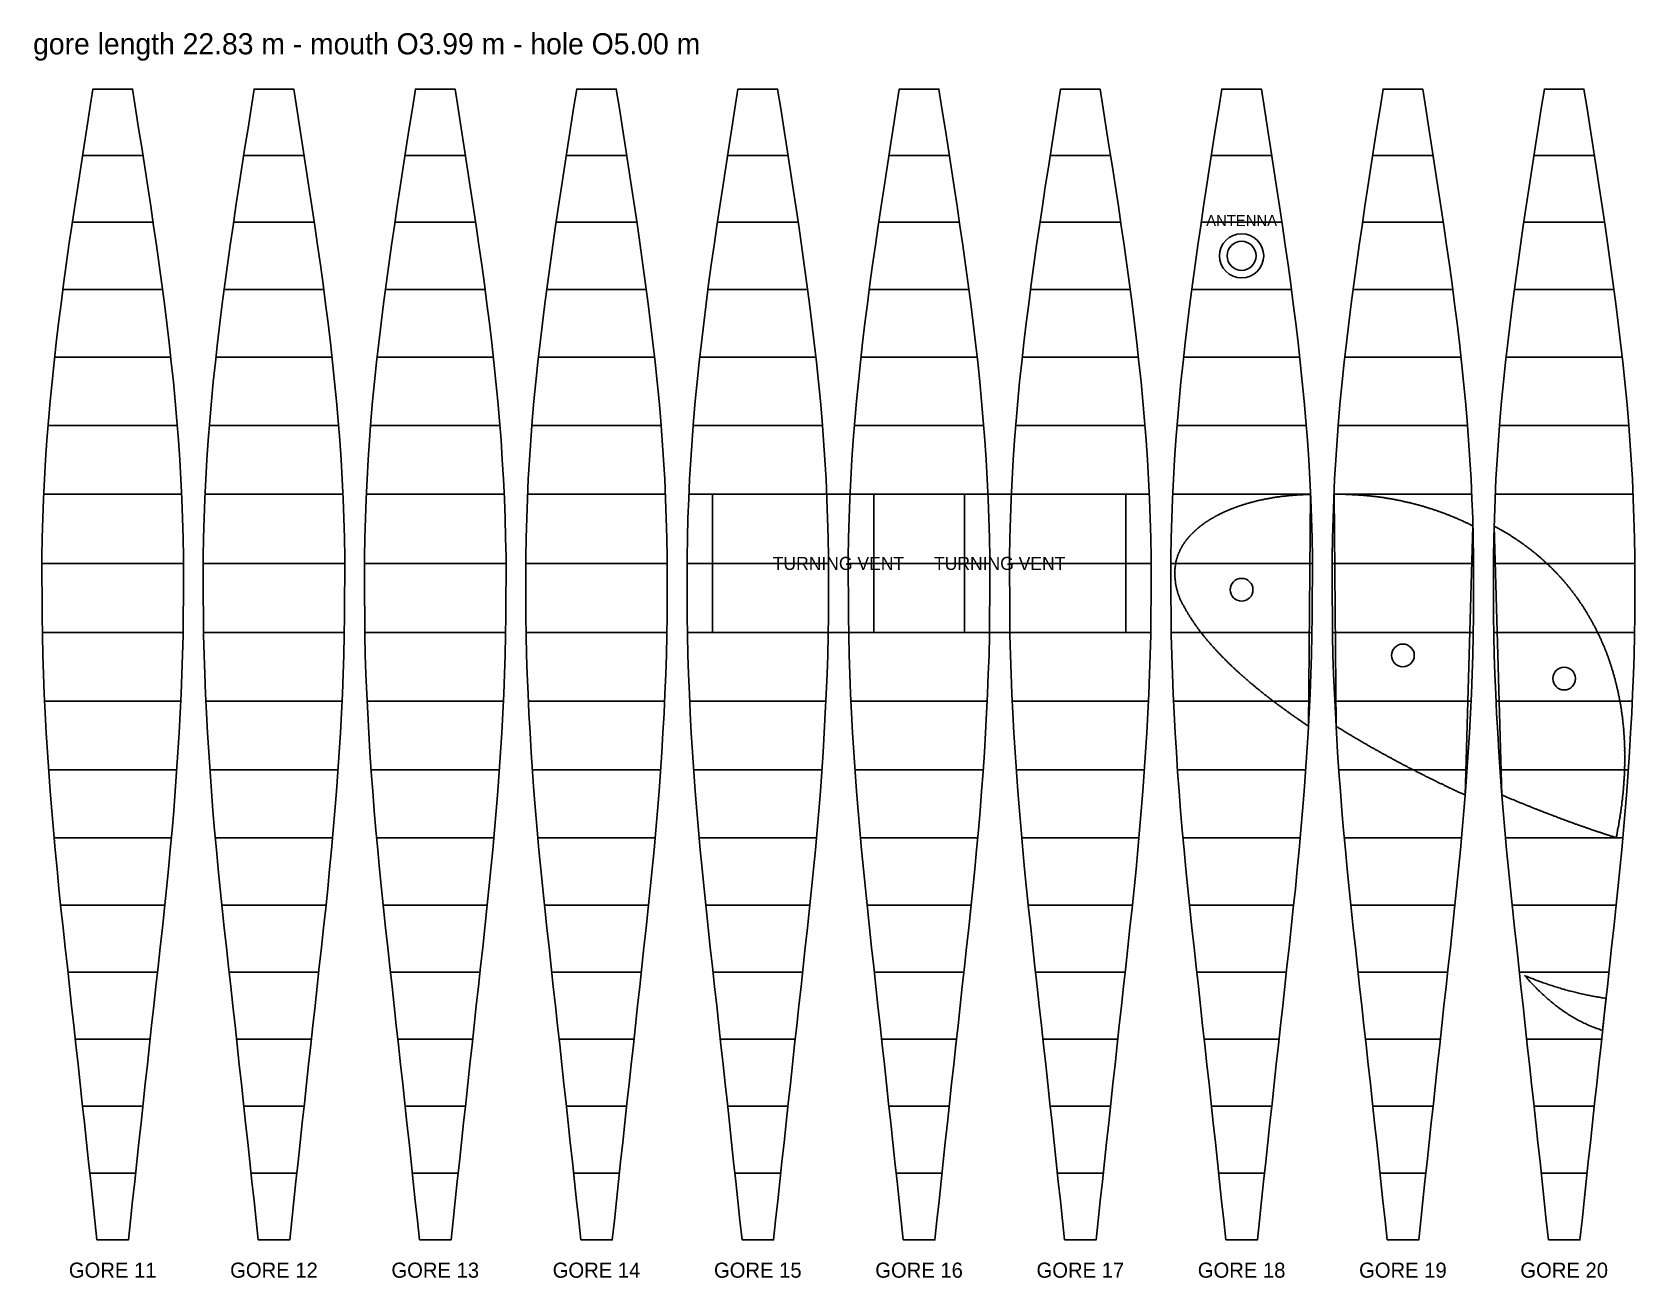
# Model space of a CAD drawing. Header units: millimetres. Extents: x -3115 to 62204, y -754 to 23965.
# Drawn here: x 30400 to 62204, y -754 to 23965 of the extents above; entities that cross this region are included whole.
import ezdxf
from ezdxf.enums import TextEntityAlignment as Align

# ---------------------------------------------------------------- set-up
doc = ezdxf.new("R2010")
doc.units = ezdxf.units.MM
for name, color, linetype in [('ANTENNA', 3, 'Continuous'), ('EYE_LEFT', 1, 'Continuous'), ('GORE', 7, 'Continuous'), ('MOUTH', 1, 'Continuous'), ('ROWS', 8, 'Continuous'), ('TEXT', 7, 'Continuous'), ('VENTS', 2, 'Continuous')]:
    doc.layers.add(name, color=color, linetype=linetype)

msp = doc.modelspace()

# ---------------------------------------------------------------- linework, layer by layer
at = {"layer": 'ANTENNA'}
for radius in [438, 288]:
    msp.add_circle((54400, 19525), radius, dxfattribs=at)
at = {"layer": 'EYE_LEFT'}
for points in [[(55756, 14793), (55745, 14791), (55734, 14791), (55723, 14791), (55713, 14791), (55696, 14791), (55685, 14791), (55674, 14791), (55663, 14789), (55652, 14789), (55641, 14789), (55625, 14789), (55614, 14786), (55603, 14786), (55592, 14786), (55581, 14786), (55571, 14784), (55554, 14784), (55543, 14784), (55532, 14784), (55521, 14782), (55510, 14782), (55499, 14782), (55489, 14779), (55472, 14779), (55461, 14777), (55450, 14777), (55439, 14777), (55429, 14775), (55418, 14775), (55407, 14773), (55396, 14773), (55385, 14773), (55368, 14770), (55357, 14770), (55347, 14768), (55336, 14768), (55325, 14766), (55314, 14766), (55303, 14763), (55292, 14763), (55281, 14761), (55270, 14759), (55259, 14759), (55243, 14757), (55232, 14757), (55221, 14754), (55210, 14754), (55199, 14752), (55188, 14750), (55177, 14750), (55166, 14747), (55155, 14745), (55145, 14745), (55134, 14743), (55123, 14741), (55112, 14741), (55101, 14738), (55090, 14736), (55079, 14734), (55068, 14734), (55057, 14731), (55046, 14729), (55035, 14727), (55024, 14727), (55013, 14725), (55002, 14722), (54992, 14720), (54981, 14718), (54970, 14718), (54959, 14715), (54948, 14713), (54937, 14711), (54926, 14709), (54915, 14706), (54904, 14704), (54893, 14704), (54882, 14702), (54871, 14699), (54860, 14697), (54849, 14695), (54838, 14693), (54827, 14690), (54822, 14688), (54811, 14686), (54800, 14684), (54789, 14681), (54778, 14679), (54767, 14677), (54756, 14674), (54745, 14672), (54734, 14670), (54723, 14668), (54718, 14665), (54707, 14663), (54696, 14661), (54685, 14658), (54674, 14654), (54663, 14652), (54652, 14649), (54641, 14647), (54636, 14645), (54625, 14642), (54614, 14640), (54603, 14636), (54592, 14633), (54581, 14631), (54575, 14629), (54564, 14626), (54553, 14622), (54542, 14620), (54532, 14617), (54526, 14615), (54515, 14610), (54504, 14608), (54493, 14606), (54488, 14604), (54477, 14599), (54466, 14597), (54455, 14594), (54444, 14590), (54438, 14588), (54427, 14585), (54416, 14581), (54405, 14578), (54400, 14576), (54389, 14572), (54378, 14569), (54372, 14567), (54361, 14563), (54350, 14560), (54339, 14556), (54334, 14553), (54322, 14551), (54311, 14547), (54306, 14544), (54295, 14540), (54284, 14537), (54278, 14533), (54267, 14531), (54256, 14526), (54251, 14524), (54240, 14519), (54229, 14517), (54223, 14512), (54212, 14510), (54207, 14505), (54196, 14503), (54185, 14499), (54179, 14496), (54168, 14492), (54162, 14487), (54151, 14485), (54140, 14480), (54135, 14478), (54124, 14473), (54118, 14469), (54107, 14467), (54101, 14462), (54090, 14457), (54079, 14455), (54074, 14451), (54063, 14446), (54057, 14444), (54046, 14439), (54040, 14435), (54029, 14432), (54024, 14428), (54013, 14423), (54007, 14419), (53996, 14416), (53991, 14412), (53979, 14407), (53974, 14403), (53963, 14400), (53957, 14396), (53952, 14391), (53940, 14387), (53935, 14382), (53924, 14380), (53918, 14375), (53907, 14371), (53901, 14366), (53896, 14362), (53885, 14357), (53879, 14355), (53868, 14350), (53862, 14346), (53857, 14341), (53846, 14336), (53840, 14332), (53834, 14327), (53823, 14323), (53818, 14318), (53807, 14314), (53801, 14311), (53795, 14307), (53784, 14302), (53779, 14298), (53773, 14293), (53767, 14289), (53756, 14284), (53751, 14279), (53745, 14275), (53734, 14270), (53728, 14266), (53723, 14261), (53717, 14257), (53706, 14252), (53700, 14247), (53694, 14243), (53689, 14238), (53678, 14231), (53672, 14227), (53666, 14222), (53661, 14218), (53655, 14213), (53644, 14209), (53638, 14204), (53633, 14199), (53627, 14195), (53621, 14190), (53610, 14184), (53604, 14179), (53599, 14174), (53593, 14170), (53587, 14165), (53582, 14161), (53576, 14154), (53570, 14149), (53559, 14145), (53554, 14140), (53548, 14136), (53542, 14129), (53537, 14124), (53531, 14120), (53525, 14115), (53520, 14108), (53514, 14104), (53508, 14099), (53503, 14094), (53497, 14088), (53491, 14083), (53486, 14078), (53480, 14074), (53474, 14067), (53469, 14062), (53463, 14058), (53457, 14051), (53451, 14047), (53446, 14042), (53440, 14035), (53434, 14031), (53429, 14026), (53423, 14019), (53417, 14015), (53412, 14010), (53406, 14003), (53400, 13999), (53395, 13992), (53389, 13987), (53383, 13983), (53378, 13976), (53377, 13971), (53372, 13964), (53366, 13960), (53360, 13955), (53355, 13948), (53349, 13944), (53343, 13937), (53343, 13932), (53337, 13926), (53332, 13921), (53326, 13914), (53320, 13910), (53320, 13903), (53315, 13898), (53309, 13891), (53303, 13887), (53297, 13880), (53297, 13875), (53292, 13868), (53286, 13864), (53280, 13857), (53280, 13852), (53274, 13846), (53269, 13841), (53269, 13834), (53263, 13827), (53257, 13823), (53252, 13816), (53251, 13811), (53246, 13805), (53240, 13798), (53240, 13793), (53234, 13786), (53229, 13782), (53228, 13775), (53223, 13768), (53223, 13763), (53217, 13757), (53211, 13750), (53211, 13745), (53205, 13738), (53205, 13731), (53200, 13727), (53194, 13720), (53194, 13713), (53188, 13709), (53188, 13702), (53182, 13695), (53182, 13690), (53177, 13683), (53177, 13677), (53171, 13670), (53171, 13665), (53165, 13658), (53165, 13652), (53159, 13645), (53159, 13640), (53154, 13633), (53154, 13626), (53148, 13620), (53148, 13615), (53142, 13608), (53142, 13601), (53136, 13594), (53136, 13588), (53136, 13583), (53131, 13576), (53131, 13569), (53125, 13562), (53125, 13556), (53125, 13551), (53119, 13544), (53119, 13537), (53119, 13531), (53113, 13524), (53113, 13517), (53113, 13510), (53108, 13505), (53108, 13499), (53108, 13492), (53102, 13485), (53102, 13478), (53102, 13471), (53102, 13464), (53096, 13457), (53096, 13451), (53096, 13446), (53096, 13439), (53091, 13432), (53091, 13425), (53091, 13419), (53091, 13412), (53085, 13405), (53085, 13398), (53085, 13391), (53085, 13384), (53085, 13378), (53085, 13371), (53079, 13364), (53079, 13357), (53079, 13350), (53079, 13343), (53079, 13336), (53079, 13330), (53079, 13323), (53079, 13316), (53074, 13309), (53074, 13302), (53074, 13295), (53074, 13289), (53074, 13282), (53074, 13275), (53074, 13268), (53074, 13261), (53074, 13254), (53074, 13247), (53074, 13241), (53074, 13234), (53074, 13225), (53074, 13218), (53074, 13211), (53074, 13204), (53074, 13197), (53074, 13190), (53074, 13183), (53074, 13177), (53074, 13170), (53074, 13163), (53074, 13154), (53074, 13147), (53074, 13140), (53080, 13133), (53080, 13126), (53080, 13120), (53080, 13113), (53080, 13104), (53080, 13097), (53080, 13090), (53080, 13083), (53086, 13076), (53086, 13069), (53086, 13060), (53086, 13053), (53086, 13046), (53091, 13040), (53091, 13033), (53091, 13024), (53091, 13017), (53091, 13010), (53097, 13003), (53097, 12994), (53097, 12987), (53097, 12980), (53103, 12973), (53103, 12964), (53103, 12957), (53103, 12951), (53108, 12944), (53108, 12935), (53108, 12928), (53114, 12921), (53114, 12914), (53114, 12905), (53120, 12898), (53120, 12891), (53120, 12882), (53126, 12875), (53126, 12868), (53131, 12859), (53131, 12852), (53131, 12846), (53137, 12836), (53137, 12830), (53143, 12823), (53143, 12814), (53143, 12807), (53148, 12800), (53148, 12791), (53154, 12784), (53154, 12777), (53160, 12768), (53160, 12761), (53165, 12754), (53165, 12745), (53171, 12738), (53171, 12729), (53177, 12718), (53182, 12706), (53188, 12695), (53194, 12683), (53199, 12674), (53205, 12663), (53211, 12652), (53216, 12640), (53222, 12629), (53228, 12617), (53233, 12606), (53245, 12594), (53250, 12583), (53256, 12572), (53262, 12560), (53267, 12549), (53273, 12540), (53279, 12528), (53284, 12517), (53290, 12505), (53296, 12494), (53301, 12483), (53313, 12471), (53318, 12462), (53324, 12451), (53330, 12439), (53335, 12428), (53341, 12416), (53352, 12405), (53358, 12396), (53364, 12384), (53369, 12373), (53375, 12362), (53386, 12350), (53392, 12341), (53398, 12330), (53403, 12318), (53414, 12307), (53420, 12295), (53426, 12286), (53437, 12275), (53443, 12263), (53448, 12252), (53454, 12243), (53465, 12231), (53471, 12220), (53477, 12209), (53488, 12199), (53493, 12188), (53499, 12177), (53510, 12167), (53516, 12156), (53527, 12145), (53533, 12133), (53539, 12124), (53550, 12113), (53555, 12101), (53567, 12092), (53572, 12081), (53578, 12069), (53589, 12060), (53595, 12049), (53606, 12037), (53612, 12028), (53623, 12017), (53629, 12008), (53640, 11996), (53646, 11985), (53657, 11976), (53662, 11964), (53674, 11953), (53679, 11944), (53691, 11932), (53696, 11923), (53708, 11912), (53713, 11900), (53724, 11891), (53736, 11880), (53741, 11871), (53753, 11859), (53758, 11850), (53770, 11839), (53775, 11830), (53786, 11818), (53798, 11807), (53803, 11798), (53815, 11786), (53826, 11777), (53832, 11766), (53843, 11757), (53854, 11745), (53860, 11736), (53871, 11725), (53882, 11715), (53888, 11704), (53899, 11695), (53910, 11683), (53916, 11674), (53927, 11663), (53938, 11654), (53944, 11642), (53955, 11633), (53966, 11624), (53978, 11613), (53983, 11604), (53994, 11592), (54006, 11583), (54017, 11572), (54022, 11562), (54034, 11553), (54045, 11542), (54056, 11533), (54067, 11521), (54073, 11512), (54084, 11503), (54095, 11492), (54106, 11483), (54117, 11471), (54123, 11462), (54134, 11453), (54145, 11441), (54156, 11432), (54167, 11423), (54179, 11412), (54190, 11403), (54195, 11393), (54206, 11382), (54217, 11373), (54228, 11364), (54240, 11352), (54251, 11343), (54262, 11334), (54273, 11323), (54284, 11314), (54289, 11304), (54300, 11293), (54311, 11284), (54323, 11275), (54334, 11266), (54345, 11254), (54356, 11245), (54367, 11236), (54378, 11227), (54389, 11215), (54400, 11206), (54411, 11197), (54422, 11188), (54433, 11177), (54443, 11167), (54454, 11158), (54465, 11149), (54476, 11138), (54487, 11129), (54498, 11120), (54509, 11110), (54520, 11101), (54531, 11090), (54542, 11081), (54553, 11072), (54564, 11062), (54575, 11053), (54585, 11044), (54596, 11033), (54613, 11024), (54624, 11014), (54634, 11005), (54645, 10996), (54656, 10987), (54667, 10978), (54678, 10967), (54689, 10957), (54699, 10948), (54710, 10939), (54726, 10930), (54737, 10921), (54748, 10912), (54759, 10903), (54770, 10893), (54780, 10882), (54791, 10873), (54807, 10864), (54818, 10855), (54829, 10846), (54840, 10836), (54850, 10827), (54861, 10818), (54877, 10809), (54888, 10800), (54899, 10791), (54909, 10782), (54920, 10772), (54936, 10763), (54947, 10754), (54957, 10745), (54968, 10736), (54979, 10727), (54995, 10718), (55006, 10709), (55016, 10699), (55027, 10690), (55043, 10681), (55053, 10672), (55064, 10663), (55075, 10654), (55091, 10645), (55101, 10635), (55112, 10626), (55128, 10617), (55138, 10608), (55149, 10599), (55159, 10590), (55175, 10581), (55186, 10572), (55196, 10562), (55212, 10556), (55223, 10546), (55233, 10537), (55249, 10528), (55260, 10519), (55270, 10510), (55286, 10501), (55297, 10492), (55307, 10483), (55323, 10476), (55333, 10467), (55344, 10457), (55359, 10448), (55370, 10439), (55380, 10430), (55396, 10421), (55406, 10414), (55417, 10405), (55432, 10396), (55443, 10387), (55458, 10378), (55469, 10368), (55479, 10362), (55495, 10352), (55505, 10343), (55521, 10334), (55531, 10325), (55541, 10318), (55557, 10309), (55567, 10300), (55583, 10291), (55593, 10284), (55603, 10275), (55619, 10266), (55629, 10256), (55645, 10250), (55655, 10241), (55670, 10231), (55680, 10222), (55696, 10215), (55706, 10206), (55722, 10197), (55727, 10192), (55767, 14793), (55756, 14793)], [(56279, 10188), (56290, 10181), (56306, 10172), (56317, 10163), (56333, 10156), (56344, 10147), (56361, 10138), (56372, 10131), (56388, 10122), (56399, 10113), (56415, 10106), (56427, 10097), (56443, 10088), (56454, 10081), (56470, 10072), (56481, 10062), (56497, 10056), (56508, 10046), (56525, 10037), (56541, 10030), (56552, 10021), (56568, 10014), (56579, 10005), (56595, 9996), (56606, 9989), (56622, 9980), (56633, 9973), (56649, 9964), (56660, 9955), (56676, 9948), (56692, 9939), (56703, 9932), (56719, 9923), (56730, 9916), (56746, 9907), (56757, 9900), (56773, 9891), (56789, 9884), (56799, 9875), (56815, 9866), (56826, 9859), (56842, 9850), (56858, 9843), (56869, 9834), (56885, 9827), (56896, 9818), (56911, 9811), (56927, 9802), (56938, 9795), (56954, 9786), (56965, 9779), (56980, 9772), (56996, 9763), (57007, 9756), (57023, 9747), (57039, 9741), (57049, 9731), (57065, 9725), (57081, 9715), (57091, 9709), (57107, 9702), (57123, 9693), (57133, 9686), (57149, 9677), (57165, 9670), (57175, 9663), (57191, 9654), (57207, 9647), (57217, 9638), (57233, 9631), (57249, 9624), (57259, 9615), (57275, 9608), (57290, 9601), (57301, 9592), (57316, 9585), (57332, 9578), (57342, 9569), (57358, 9562), (57373, 9556), (57389, 9546), (57399, 9540), (57415, 9533), (57430, 9524), (57441, 9517), (57456, 9510), (57472, 9501), (57487, 9494), (57497, 9487), (57513, 9480), (57528, 9471), (57538, 9464), (57554, 9457), (57569, 9451), (57585, 9441), (57595, 9435), (57610, 9428), (57626, 9421), (57641, 9412), (57651, 9405), (57666, 9398), (57682, 9391), (57697, 9382), (57707, 9375), (57722, 9368), (57738, 9362), (57753, 9355), (57768, 9348), (57778, 9339), (57793, 9332), (57809, 9325), (57824, 9318), (57834, 9311), (57849, 9304), (57864, 9295), (57879, 9288), (57894, 9282), (57904, 9275), (57920, 9268), (57935, 9261), (57950, 9254), (57965, 9245), (57975, 9238), (57990, 9231), (58005, 9225), (58020, 9218), (58035, 9211), (58045, 9204), (58060, 9197), (58075, 9190), (58090, 9183), (58105, 9177), (58120, 9170), (58130, 9163), (58144, 9156), (58159, 9147), (58174, 9140), (58189, 9133), (58204, 9126), (58214, 9119), (58229, 9113), (58243, 9106), (58258, 9099), (58273, 9092), (58288, 9085), (58298, 9078), (58312, 9072), (58327, 9065), (58342, 9058), (58357, 9051), (58371, 9046), (58386, 9040), (58396, 9033), (58411, 9026), (58425, 9019), (58440, 9012), (58455, 9005), (58469, 8998), (58484, 8992), (58498, 8985), (58508, 8978), (58523, 8971), (58537, 8964), (58552, 8960), (58566, 8953), (58581, 8946), (58595, 8939), (58610, 8932), (58619, 8925), (58634, 8919), (58648, 8912), (58663, 8907), (58677, 8900), (58692, 8893), (58706, 8887), (58721, 8880), (58735, 8873), (58750, 8868), (58759, 8861), (58773, 8855), (58788, 8848), (58802, 8841), (58817, 8836), (58831, 8830), (58835, 8827), (58990, 14164), (58985, 14168), (58968, 14174), (58957, 14181), (58945, 14186), (58934, 14193), (58917, 14199), (58906, 14204), (58895, 14211), (58883, 14218), (58866, 14225), (58855, 14229), (58844, 14236), (58833, 14243), (58816, 14247), (58804, 14254), (58793, 14259), (58782, 14266), (58765, 14273), (58754, 14277), (58743, 14284), (58726, 14289), (58714, 14295), (58703, 14300), (58686, 14307), (58675, 14311), (58664, 14318), (58647, 14323), (58636, 14330), (58625, 14334), (58608, 14341), (58597, 14346), (58580, 14350), (58569, 14357), (58558, 14362), (58541, 14368), (58530, 14373), (58518, 14378), (58502, 14384), (58491, 14389), (58474, 14394), (58463, 14398), (58446, 14405), (58435, 14410), (58424, 14414), (58407, 14421), (58396, 14426), (58379, 14430), (58368, 14435), (58351, 14439), (58340, 14446), (58323, 14451), (58312, 14455), (58296, 14460), (58284, 14464), (58268, 14469), (58257, 14473), (58240, 14478), (58229, 14483), (58212, 14487), (58201, 14492), (58185, 14499), (58173, 14503), (58157, 14508), (58146, 14510), (58129, 14515), (58113, 14519), (58102, 14524), (58090, 14528), (58074, 14533), (58063, 14535), (58052, 14540), (58041, 14544), (58024, 14547), (58013, 14551), (58002, 14556), (57991, 14558), (57974, 14563), (57963, 14565), (57952, 14569), (57936, 14572), (57925, 14576), (57914, 14578), (57903, 14583), (57886, 14585), (57875, 14590), (57864, 14592), (57853, 14597), (57836, 14599), (57825, 14604), (57814, 14606), (57798, 14608), (57787, 14613), (57776, 14615), (57765, 14620), (57748, 14622), (57737, 14624), (57726, 14629), (57710, 14631), (57699, 14633), (57688, 14636), (57677, 14640), (57660, 14642), (57649, 14645), (57638, 14647), (57622, 14652), (57611, 14654), (57600, 14656), (57589, 14658), (57573, 14663), (57562, 14665), (57551, 14668), (57534, 14670), (57523, 14672), (57512, 14674), (57501, 14677), (57485, 14679), (57474, 14681), (57463, 14686), (57446, 14688), (57435, 14690), (57424, 14693), (57414, 14695), (57397, 14697), (57386, 14699), (57375, 14702), (57359, 14704), (57348, 14706), (57337, 14709), (57320, 14711), (57309, 14711), (57298, 14713), (57288, 14715), (57271, 14718), (57260, 14720), (57249, 14722), (57233, 14725), (57222, 14727), (57211, 14727), (57200, 14729), (57184, 14731), (57173, 14734), (57162, 14736), (57145, 14736), (57134, 14738), (57123, 14741), (57107, 14743), (57096, 14743), (57085, 14745), (57074, 14747), (57058, 14747), (57047, 14750), (57036, 14752), (57019, 14752), (57009, 14754), (56998, 14757), (56987, 14757), (56970, 14759), (56959, 14759), (56948, 14761), (56932, 14763), (56921, 14763), (56910, 14766), (56899, 14766), (56883, 14768), (56872, 14768), (56861, 14770), (56850, 14770), (56834, 14773), (56823, 14773), (56812, 14775), (56795, 14775), (56785, 14775), (56774, 14777), (56763, 14777), (56746, 14779), (56735, 14779), (56724, 14779), (56714, 14782), (56697, 14782), (56686, 14782), (56675, 14784), (56664, 14784), (56648, 14784), (56637, 14786), (56626, 14786), (56615, 14786), (56599, 14786), (56588, 14789), (56577, 14789), (56566, 14789), (56550, 14789), (56539, 14789), (56528, 14791), (56517, 14791), (56500, 14791), (56489, 14791), (56479, 14791), (56468, 14791), (56451, 14793), (56440, 14793), (56429, 14793), (56418, 14793), (56402, 14793), (56391, 14793), (56380, 14793), (56369, 14793), (56358, 14793), (56342, 14793), (56331, 14793), (56320, 14793), (56309, 14793), (56298, 14793), (56282, 14793), (56271, 14793), (56260, 14793), (56249, 14793), (56238, 14793), (56233, 14793), (56273, 10192), (56279, 10188)], [(59575, 8823), (59590, 8816), (59606, 8809), (59621, 8804), (59636, 8798), (59646, 8791), (59662, 8784), (59677, 8779), (59692, 8772), (59707, 8766), (59722, 8761), (59738, 8754), (59753, 8747), (59768, 8740), (59783, 8736), (59798, 8729), (59814, 8722), (59829, 8718), (59844, 8711), (59854, 8704), (59869, 8699), (59884, 8693), (59899, 8686), (59914, 8681), (59929, 8674), (59944, 8667), (59959, 8663), (59974, 8656), (59989, 8649), (60004, 8645), (60019, 8638), (60034, 8633), (60049, 8626), (60064, 8619), (60079, 8615), (60094, 8608), (60109, 8603), (60124, 8597), (60134, 8590), (60148, 8585), (60163, 8578), (60178, 8574), (60193, 8567), (60208, 8562), (60223, 8556), (60237, 8551), (60252, 8544), (60267, 8540), (60282, 8533), (60296, 8528), (60311, 8521), (60326, 8517), (60341, 8510), (60355, 8505), (60370, 8498), (60385, 8494), (60399, 8487), (60414, 8482), (60429, 8476), (60443, 8471), (60458, 8464), (60472, 8460), (60487, 8453), (60502, 8448), (60516, 8444), (60531, 8437), (60545, 8432), (60560, 8425), (60574, 8421), (60589, 8414), (60603, 8409), (60618, 8405), (60632, 8398), (60647, 8393), (60661, 8389), (60676, 8382), (60685, 8377), (60700, 8373), (60714, 8366), (60729, 8361), (60743, 8355), (60757, 8350), (60772, 8346), (60786, 8341), (60800, 8334), (60815, 8330), (60829, 8325), (60843, 8318), (60858, 8314), (60872, 8309), (60886, 8302), (60900, 8298), (60915, 8293), (60929, 8288), (60943, 8282), (60957, 8277), (60972, 8272), (60986, 8268), (61000, 8261), (61014, 8256), (61028, 8252), (61043, 8247), (61057, 8243), (61071, 8236), (61085, 8231), (61099, 8227), (61113, 8222), (61127, 8218), (61142, 8211), (61156, 8206), (61170, 8202), (61184, 8197), (61198, 8193), (61212, 8188), (61226, 8181), (61240, 8177), (61254, 8172), (61268, 8167), (61282, 8163), (61296, 8158), (61310, 8154), (61324, 8149), (61338, 8145), (61352, 8138), (61366, 8133), (61380, 8129), (61394, 8124), (61408, 8119), (61421, 8115), (61435, 8110), (61449, 8106), (61463, 8101), (61477, 8097), (61491, 8092), (61505, 8088), (61519, 8083), (61532, 8078), (61546, 8074), (61560, 8069), (61574, 8065), (61588, 8060), (61601, 8056), (61615, 8051), (61629, 8046), (61643, 8042), (61656, 8037), (61670, 8033), (61684, 8028), (61698, 8024), (61711, 8019), (61725, 8014), (61739, 8010), (61753, 8008), (61766, 8003), (61780, 7998), (61793, 7994), (61807, 7989), (61821, 7985), (61834, 7980), (61836, 7996), (61837, 8012), (61843, 8028), (61844, 8044), (61850, 8058), (61851, 8074), (61852, 8090), (61858, 8106), (61860, 8122), (61861, 8138), (61867, 8154), (61868, 8167), (61874, 8183), (61875, 8199), (61876, 8215), (61882, 8231), (61883, 8245), (61885, 8261), (61886, 8277), (61892, 8293), (61893, 8309), (61894, 8323), (61900, 8339), (61902, 8355), (61903, 8371), (61904, 8384), (61910, 8400), (61911, 8416), (61912, 8432), (61914, 8446), (61920, 8462), (61921, 8478), (61922, 8492), (61923, 8508), (61924, 8524), (61930, 8540), (61931, 8553), (61933, 8569), (61934, 8585), (61935, 8599), (61941, 8615), (61942, 8631), (61943, 8645), (61945, 8661), (61946, 8677), (61947, 8690), (61948, 8706), (61954, 8720), (61955, 8736), (61956, 8752), (61957, 8766), (61959, 8782), (61960, 8795), (61961, 8811), (61962, 8827), (61963, 8841), (61969, 8857), (61970, 8871), (61971, 8887), (61972, 8900), (61973, 8916), (61974, 8932), (61975, 8946), (61977, 8962), (61978, 8976), (61979, 8992), (61980, 9005), (61981, 9021), (61982, 9035), (61983, 9051), (61984, 9065), (61985, 9081), (61986, 9094), (61987, 9110), (61988, 9124), (61989, 9140), (61990, 9154), (61991, 9170), (61992, 9183), (61993, 9197), (61994, 9213), (61995, 9227), (61996, 9243), (61997, 9256), (61998, 9272), (61999, 9286), (62000, 9300), (61996, 9316), (61996, 9330), (61997, 9343), (61998, 9359), (61999, 9373), (62000, 9389), (62001, 9403), (62002, 9416), (62003, 9432), (62004, 9446), (62000, 9460), (62001, 9476), (62001, 9489), (62002, 9503), (62003, 9519), (62004, 9533), (62005, 9546), (62001, 9560), (62002, 9576), (62002, 9590), (62003, 9604), (62004, 9619), (62000, 9633), (62001, 9647), (62002, 9661), (62003, 9677), (62003, 9690), (61999, 9704), (62000, 9718), (62001, 9731), (62002, 9747), (62002, 9761), (61998, 9775), (61999, 9788), (62000, 9802), (62001, 9818), (61996, 9832), (61997, 9846), (61998, 9859), (61998, 9873), (61994, 9887), (61995, 9900), (61996, 9916), (61991, 9930), (61992, 9944), (61993, 9957), (61994, 9971), (61989, 9985), (61990, 9999), (61991, 10012), (61986, 10026), (61987, 10040), (61988, 10056), (61983, 10069), (61984, 10083), (61984, 10097), (61980, 10110), (61981, 10124), (61981, 10138), (61977, 10151), (61977, 10165), (61978, 10179), (61973, 10193), (61974, 10206), (61970, 10220), (61970, 10234), (61971, 10247), (61966, 10261), (61967, 10275), (61962, 10288), (61963, 10302), (61963, 10316), (61959, 10330), (61959, 10341), (61955, 10355), (61955, 10368), (61956, 10382), (61951, 10396), (61952, 10409), (61947, 10423), (61947, 10437), (61943, 10451), (61943, 10464), (61938, 10476), (61939, 10489), (61934, 10503), (61935, 10517), (61935, 10530), (61930, 10544), (61931, 10558), (61926, 10569), (61927, 10583), (61922, 10597), (61922, 10610), (61917, 10624), (61918, 10635), (61913, 10649), (61908, 10663), (61908, 10677), (61903, 10688), (61904, 10702), (61899, 10715), (61899, 10729), (61894, 10741), (61895, 10754), (61890, 10768), (61890, 10782), (61885, 10793), (61880, 10807), (61881, 10820), (61876, 10832), (61876, 10846), (61871, 10859), (61872, 10871), (61867, 10884), (61862, 10898), (61862, 10909), (61857, 10923), (61852, 10937), (61853, 10948), (61848, 10962), (61848, 10973), (61843, 10987), (61838, 11001), (61838, 11012), (61833, 11026), (61828, 11037), (61829, 11051), (61823, 11062), (61818, 11076), (61819, 11090), (61814, 11101), (61809, 11115), (61809, 11126), (61804, 11140), (61799, 11151), (61799, 11165), (61794, 11177), (61789, 11190), (61789, 11202), (61784, 11215), (61779, 11227), (61774, 11241), (61774, 11252), (61769, 11266), (61764, 11277), (61764, 11288), (61759, 11302), (61754, 11314), (61749, 11327), (61749, 11339), (61744, 11350), (61739, 11364), (61733, 11375), (61734, 11389), (61729, 11400), (61723, 11412), (61718, 11425), (61713, 11437), (61713, 11448), (61708, 11462), (61703, 11473), (61697, 11485), (61692, 11499), (61692, 11510), (61687, 11521), (61682, 11535), (61677, 11546), (61671, 11558), (61671, 11569), (61666, 11583), (61661, 11594), (61655, 11606), (61650, 11617), (61645, 11631), (61645, 11642), (61640, 11654), (61634, 11665), (61629, 11679), (61624, 11690), (61618, 11702), (61613, 11713), (61607, 11725), (61608, 11738), (61602, 11750), (61597, 11761), (61591, 11772), (61586, 11784), (61581, 11795), (61575, 11807), (61570, 11818), (61564, 11832), (61559, 11843), (61553, 11855), (61548, 11866), (61548, 11878), (61543, 11889), (61537, 11900), (61532, 11912), (61526, 11923), (61521, 11935), (61515, 11946), (61510, 11957), (61504, 11969), (61499, 11980), (61493, 11992), (61488, 12003), (61482, 12015), (61477, 12026), (61471, 12037), (61465, 12049), (61460, 12060), (61454, 12072), (61449, 12083), (61443, 12094), (61438, 12106), (61432, 12117), (61427, 12129), (61421, 12140), (61416, 12152), (61410, 12163), (61404, 12172), (61399, 12183), (61388, 12195), (61382, 12206), (61377, 12218), (61371, 12229), (61366, 12241), (61360, 12250), (61354, 12261), (61349, 12273), (61343, 12284), (61338, 12295), (61332, 12304), (61327, 12316), (61315, 12327), (61310, 12339), (61304, 12348), (61299, 12359), (61293, 12371), (61288, 12382), (61282, 12391), (61271, 12403), (61265, 12414), (61260, 12423), (61254, 12435), (61249, 12446), (61243, 12457), (61237, 12467), (61226, 12478), (61221, 12489), (61215, 12499), (61209, 12510), (61204, 12519), (61193, 12531), (61187, 12542), (61182, 12551), (61176, 12562), (61170, 12572), (61159, 12583), (61154, 12594), (61148, 12604), (61142, 12615), (61131, 12624), (61126, 12636), (61120, 12645), (61114, 12656), (61103, 12665), (61098, 12677), (61092, 12686), (61086, 12697), (61075, 12706), (61070, 12718), (61064, 12727), (61058, 12738), (61047, 12747), (61042, 12759), (61036, 12768), (61025, 12777), (61019, 12788), (61014, 12798), (61002, 12809), (60997, 12818), (60991, 12827), (60980, 12839), (60974, 12848), (60969, 12857), (60958, 12868), (60952, 12878), (60946, 12887), (60935, 12898), (60930, 12907), (60918, 12916), (60913, 12928), (60907, 12937), (60896, 12946), (60890, 12955), (60879, 12967), (60873, 12976), (60868, 12985), (60857, 12994), (60851, 13005), (60840, 13015), (60834, 13024), (60829, 13033), (60817, 13042), (60812, 13053), (60800, 13062), (60795, 13072), (60784, 13081), (60778, 13090), (60767, 13099), (60761, 13110), (60750, 13120), (60744, 13129), (60733, 13138), (60727, 13147), (60716, 13156), (60711, 13165), (60699, 13174), (60694, 13183), (60682, 13193), (60677, 13202), (60666, 13211), (60660, 13220), (60649, 13229), (60643, 13238), (60632, 13247), (60621, 13257), (60615, 13266), (60604, 13275), (60598, 13284), (60587, 13293), (60581, 13302), (60570, 13311), (60559, 13320), (60553, 13330), (60542, 13339), (60536, 13348), (60525, 13357), (60514, 13364), (60508, 13373), (60497, 13382), (60486, 13391), (60480, 13400), (60469, 13410), (60458, 13416), (60452, 13425), (60441, 13435), (60430, 13444), (60424, 13453), (60413, 13460), (60402, 13469), (60396, 13478), (60385, 13487), (60374, 13494), (60368, 13503), (60357, 13512), (60345, 13521), (60334, 13528), (60329, 13537), (60317, 13547), (60306, 13553), (60295, 13562), (60289, 13572), (60278, 13578), (60267, 13588), (60256, 13597), (60250, 13604), (60239, 13613), (60228, 13620), (60217, 13629), (60206, 13636), (60200, 13645), (60189, 13654), (60178, 13661), (60166, 13670), (60155, 13677), (60150, 13686), (60139, 13693), (60127, 13702), (60116, 13709), (60105, 13718), (60094, 13725), (60088, 13734), (60077, 13741), (60066, 13747), (60055, 13757), (60044, 13763), (60033, 13773), (60022, 13779), (60010, 13786), (59999, 13795), (59994, 13802), (59983, 13809), (59972, 13818), (59960, 13825), (59949, 13832), (59938, 13841), (59927, 13848), (59916, 13855), (59905, 13864), (59894, 13871), (59883, 13878), (59872, 13884), (59861, 13894), (59850, 13900), (59839, 13907), (59828, 13914), (59816, 13921), (59805, 13930), (59794, 13937), (59783, 13944), (59772, 13951), (59761, 13957), (59750, 13964), (59739, 13973), (59728, 13980), (59717, 13987), (59706, 13994), (59695, 14001), (59684, 14008), (59673, 14015), (59662, 14021), (59651, 14028), (59635, 14035), (59624, 14042), (59613, 14049), (59602, 14056), (59591, 14062), (59580, 14069), (59569, 14076), (59558, 14083), (59547, 14090), (59530, 14097), (59519, 14104), (59508, 14108), (59497, 14115), (59486, 14122), (59475, 14129), (59459, 14136), (59448, 14142), (59437, 14149), (59426, 14154), (59415, 14161), (59410, 14164), (59565, 8827), (59575, 8823)]]:
    msp.add_lwpolyline(points, close=True, dxfattribs=at)
for centre in [(54400, 12901), (57600, 11597), (60800, 11137)]:
    msp.add_circle(centre, 225, dxfattribs=at)
at = {"layer": 'GORE'}
for points in [[(31687, 0), (31646, 387), (31604, 774), (31563, 1161), (31521, 1548), (31480, 1935), (31438, 2322), (31396, 2709), (31354, 3096), (31312, 3483), (31269, 3870), (31227, 4257), (31185, 4644), (31142, 5031), (31100, 5418), (31058, 5805), (31015, 6192), (30974, 6579), (30934, 6966), (30895, 7353), (30858, 7740), (30823, 8127), (30790, 8514), (30759, 8901), (30731, 9288), (30705, 9675), (30681, 10062), (30660, 10449), (30642, 10836), (30626, 11223), (30612, 11610), (30604, 11997), (30600, 12384), (30598, 12771), (30596, 13158), (30596, 13545), (30603, 13932), (30615, 14319), (30629, 14706), (30646, 15093), (30669, 15480), (30695, 15867), (30725, 16254), (30758, 16640), (30796, 17027), (30837, 17414), (30880, 17801), (30926, 18188), (30975, 18575), (31025, 18962), (31078, 19349), (31133, 19736), (31189, 20123), (31246, 20510), (31305, 20897), (31365, 21284), (31425, 21671), (31485, 22058), (31546, 22445), (31607, 22832), (32393, 22832), (32454, 22445), (32515, 22058), (32575, 21671), (32635, 21284), (32695, 20897), (32754, 20510), (32811, 20123), (32867, 19736), (32922, 19349), (32975, 18962), (33025, 18575), (33074, 18188), (33120, 17801), (33163, 17414), (33204, 17027), (33242, 16640), (33275, 16254), (33305, 15867), (33331, 15480), (33354, 15093), (33371, 14706), (33385, 14319), (33397, 13932), (33404, 13545), (33404, 13158), (33402, 12771), (33400, 12384), (33396, 11997), (33388, 11610), (33374, 11223), (33358, 10836), (33340, 10449), (33319, 10062), (33295, 9675), (33269, 9288), (33241, 8901), (33210, 8514), (33177, 8127), (33142, 7740), (33105, 7353), (33066, 6966), (33026, 6579), (32985, 6192), (32942, 5805), (32900, 5418), (32858, 5031), (32815, 4644), (32773, 4257), (32731, 3870), (32688, 3483), (32646, 3096), (32604, 2709), (32562, 2322), (32520, 1935), (32479, 1548), (32437, 1161), (32396, 774), (32354, 387), (32313, 0)], [(34887, 0), (34846, 387), (34804, 774), (34763, 1161), (34721, 1548), (34680, 1935), (34638, 2322), (34596, 2709), (34554, 3096), (34512, 3483), (34469, 3870), (34427, 4257), (34385, 4644), (34342, 5031), (34300, 5418), (34258, 5805), (34215, 6192), (34174, 6579), (34134, 6966), (34095, 7353), (34058, 7740), (34023, 8127), (33990, 8514), (33959, 8901), (33931, 9288), (33905, 9675), (33881, 10062), (33860, 10449), (33842, 10836), (33826, 11223), (33812, 11610), (33804, 11997), (33800, 12384), (33798, 12771), (33796, 13158), (33796, 13545), (33803, 13932), (33815, 14319), (33829, 14706), (33846, 15093), (33869, 15480), (33895, 15867), (33925, 16254), (33958, 16640), (33996, 17027), (34037, 17414), (34080, 17801), (34126, 18188), (34175, 18575), (34225, 18962), (34278, 19349), (34333, 19736), (34389, 20123), (34446, 20510), (34505, 20897), (34565, 21284), (34625, 21671), (34685, 22058), (34746, 22445), (34807, 22832), (35593, 22832), (35654, 22445), (35715, 22058), (35775, 21671), (35835, 21284), (35895, 20897), (35954, 20510), (36011, 20123), (36067, 19736), (36122, 19349), (36175, 18962), (36225, 18575), (36274, 18188), (36320, 17801), (36363, 17414), (36404, 17027), (36442, 16640), (36475, 16254), (36505, 15867), (36531, 15480), (36554, 15093), (36571, 14706), (36585, 14319), (36597, 13932), (36604, 13545), (36604, 13158), (36602, 12771), (36600, 12384), (36596, 11997), (36588, 11610), (36574, 11223), (36558, 10836), (36540, 10449), (36519, 10062), (36495, 9675), (36469, 9288), (36441, 8901), (36410, 8514), (36377, 8127), (36342, 7740), (36305, 7353), (36266, 6966), (36226, 6579), (36185, 6192), (36142, 5805), (36100, 5418), (36058, 5031), (36015, 4644), (35973, 4257), (35931, 3870), (35888, 3483), (35846, 3096), (35804, 2709), (35762, 2322), (35720, 1935), (35679, 1548), (35637, 1161), (35596, 774), (35554, 387), (35513, 0)], [(38087, 0), (38046, 387), (38004, 774), (37963, 1161), (37921, 1548), (37880, 1935), (37838, 2322), (37796, 2709), (37754, 3096), (37712, 3483), (37669, 3870), (37627, 4257), (37585, 4644), (37542, 5031), (37500, 5418), (37458, 5805), (37415, 6192), (37374, 6579), (37334, 6966), (37295, 7353), (37258, 7740), (37223, 8127), (37190, 8514), (37159, 8901), (37131, 9288), (37105, 9675), (37081, 10062), (37060, 10449), (37042, 10836), (37026, 11223), (37012, 11610), (37004, 11997), (37000, 12384), (36998, 12771), (36996, 13158), (36996, 13545), (37003, 13932), (37015, 14319), (37029, 14706), (37046, 15093), (37069, 15480), (37095, 15867), (37125, 16254), (37158, 16640), (37196, 17027), (37237, 17414), (37280, 17801), (37326, 18188), (37375, 18575), (37425, 18962), (37478, 19349), (37533, 19736), (37589, 20123), (37646, 20510), (37705, 20897), (37765, 21284), (37825, 21671), (37885, 22058), (37946, 22445), (38007, 22832), (38793, 22832), (38854, 22445), (38915, 22058), (38975, 21671), (39035, 21284), (39095, 20897), (39154, 20510), (39211, 20123), (39267, 19736), (39322, 19349), (39375, 18962), (39425, 18575), (39474, 18188), (39520, 17801), (39563, 17414), (39604, 17027), (39642, 16640), (39675, 16254), (39705, 15867), (39731, 15480), (39754, 15093), (39771, 14706), (39785, 14319), (39797, 13932), (39804, 13545), (39804, 13158), (39802, 12771), (39800, 12384), (39796, 11997), (39788, 11610), (39774, 11223), (39758, 10836), (39740, 10449), (39719, 10062), (39695, 9675), (39669, 9288), (39641, 8901), (39610, 8514), (39577, 8127), (39542, 7740), (39505, 7353), (39466, 6966), (39426, 6579), (39385, 6192), (39342, 5805), (39300, 5418), (39258, 5031), (39215, 4644), (39173, 4257), (39131, 3870), (39088, 3483), (39046, 3096), (39004, 2709), (38962, 2322), (38920, 1935), (38879, 1548), (38837, 1161), (38796, 774), (38754, 387), (38713, 0)], [(41287, 0), (41246, 387), (41204, 774), (41163, 1161), (41121, 1548), (41080, 1935), (41038, 2322), (40996, 2709), (40954, 3096), (40912, 3483), (40869, 3870), (40827, 4257), (40785, 4644), (40742, 5031), (40700, 5418), (40658, 5805), (40615, 6192), (40574, 6579), (40534, 6966), (40495, 7353), (40458, 7740), (40423, 8127), (40390, 8514), (40359, 8901), (40331, 9288), (40305, 9675), (40281, 10062), (40260, 10449), (40242, 10836), (40226, 11223), (40212, 11610), (40204, 11997), (40200, 12384), (40198, 12771), (40196, 13158), (40196, 13545), (40203, 13932), (40215, 14319), (40229, 14706), (40246, 15093), (40269, 15480), (40295, 15867), (40325, 16254), (40358, 16640), (40396, 17027), (40437, 17414), (40480, 17801), (40526, 18188), (40575, 18575), (40625, 18962), (40678, 19349), (40733, 19736), (40789, 20123), (40846, 20510), (40905, 20897), (40965, 21284), (41025, 21671), (41085, 22058), (41146, 22445), (41207, 22832), (41993, 22832), (42054, 22445), (42115, 22058), (42175, 21671), (42235, 21284), (42295, 20897), (42354, 20510), (42411, 20123), (42467, 19736), (42522, 19349), (42575, 18962), (42625, 18575), (42674, 18188), (42720, 17801), (42763, 17414), (42804, 17027), (42842, 16640), (42875, 16254), (42905, 15867), (42931, 15480), (42954, 15093), (42971, 14706), (42985, 14319), (42997, 13932), (43004, 13545), (43004, 13158), (43002, 12771), (43000, 12384), (42996, 11997), (42988, 11610), (42974, 11223), (42958, 10836), (42940, 10449), (42919, 10062), (42895, 9675), (42869, 9288), (42841, 8901), (42810, 8514), (42777, 8127), (42742, 7740), (42705, 7353), (42666, 6966), (42626, 6579), (42585, 6192), (42542, 5805), (42500, 5418), (42458, 5031), (42415, 4644), (42373, 4257), (42331, 3870), (42288, 3483), (42246, 3096), (42204, 2709), (42162, 2322), (42120, 1935), (42079, 1548), (42037, 1161), (41996, 774), (41954, 387), (41913, 0)], [(44487, 0), (44446, 387), (44404, 774), (44363, 1161), (44321, 1548), (44280, 1935), (44238, 2322), (44196, 2709), (44154, 3096), (44112, 3483), (44069, 3870), (44027, 4257), (43985, 4644), (43942, 5031), (43900, 5418), (43858, 5805), (43815, 6192), (43774, 6579), (43734, 6966), (43695, 7353), (43658, 7740), (43623, 8127), (43590, 8514), (43559, 8901), (43531, 9288), (43505, 9675), (43481, 10062), (43460, 10449), (43442, 10836), (43426, 11223), (43412, 11610), (43404, 11997), (43400, 12384), (43398, 12771), (43396, 13158), (43396, 13545), (43403, 13932), (43415, 14319), (43429, 14706), (43446, 15093), (43469, 15480), (43495, 15867), (43525, 16254), (43558, 16640), (43596, 17027), (43637, 17414), (43680, 17801), (43726, 18188), (43775, 18575), (43825, 18962), (43878, 19349), (43933, 19736), (43989, 20123), (44046, 20510), (44105, 20897), (44165, 21284), (44225, 21671), (44285, 22058), (44346, 22445), (44407, 22832), (45193, 22832), (45254, 22445), (45315, 22058), (45375, 21671), (45435, 21284), (45495, 20897), (45554, 20510), (45611, 20123), (45667, 19736), (45722, 19349), (45775, 18962), (45825, 18575), (45874, 18188), (45920, 17801), (45963, 17414), (46004, 17027), (46042, 16640), (46075, 16254), (46105, 15867), (46131, 15480), (46154, 15093), (46171, 14706), (46185, 14319), (46197, 13932), (46204, 13545), (46204, 13158), (46202, 12771), (46200, 12384), (46196, 11997), (46188, 11610), (46174, 11223), (46158, 10836), (46140, 10449), (46119, 10062), (46095, 9675), (46069, 9288), (46041, 8901), (46010, 8514), (45977, 8127), (45942, 7740), (45905, 7353), (45866, 6966), (45826, 6579), (45785, 6192), (45742, 5805), (45700, 5418), (45658, 5031), (45615, 4644), (45573, 4257), (45531, 3870), (45488, 3483), (45446, 3096), (45404, 2709), (45362, 2322), (45320, 1935), (45279, 1548), (45237, 1161), (45196, 774), (45154, 387), (45113, 0)], [(47687, 0), (47646, 387), (47604, 774), (47563, 1161), (47521, 1548), (47480, 1935), (47438, 2322), (47396, 2709), (47354, 3096), (47312, 3483), (47269, 3870), (47227, 4257), (47185, 4644), (47142, 5031), (47100, 5418), (47058, 5805), (47015, 6192), (46974, 6579), (46934, 6966), (46895, 7353), (46858, 7740), (46823, 8127), (46790, 8514), (46759, 8901), (46731, 9288), (46705, 9675), (46681, 10062), (46660, 10449), (46642, 10836), (46626, 11223), (46612, 11610), (46604, 11997), (46600, 12384), (46598, 12771), (46596, 13158), (46596, 13545), (46603, 13932), (46615, 14319), (46629, 14706), (46646, 15093), (46669, 15480), (46695, 15867), (46725, 16254), (46758, 16640), (46796, 17027), (46837, 17414), (46880, 17801), (46926, 18188), (46975, 18575), (47025, 18962), (47078, 19349), (47133, 19736), (47189, 20123), (47246, 20510), (47305, 20897), (47365, 21284), (47425, 21671), (47485, 22058), (47546, 22445), (47607, 22832), (48393, 22832), (48454, 22445), (48515, 22058), (48575, 21671), (48635, 21284), (48695, 20897), (48754, 20510), (48811, 20123), (48867, 19736), (48922, 19349), (48975, 18962), (49025, 18575), (49074, 18188), (49120, 17801), (49163, 17414), (49204, 17027), (49242, 16640), (49275, 16254), (49305, 15867), (49331, 15480), (49354, 15093), (49371, 14706), (49385, 14319), (49397, 13932), (49404, 13545), (49404, 13158), (49402, 12771), (49400, 12384), (49396, 11997), (49388, 11610), (49374, 11223), (49358, 10836), (49340, 10449), (49319, 10062), (49295, 9675), (49269, 9288), (49241, 8901), (49210, 8514), (49177, 8127), (49142, 7740), (49105, 7353), (49066, 6966), (49026, 6579), (48985, 6192), (48942, 5805), (48900, 5418), (48858, 5031), (48815, 4644), (48773, 4257), (48731, 3870), (48688, 3483), (48646, 3096), (48604, 2709), (48562, 2322), (48520, 1935), (48479, 1548), (48437, 1161), (48396, 774), (48354, 387), (48313, 0)], [(50887, 0), (50846, 387), (50804, 774), (50763, 1161), (50721, 1548), (50680, 1935), (50638, 2322), (50596, 2709), (50554, 3096), (50512, 3483), (50469, 3870), (50427, 4257), (50385, 4644), (50342, 5031), (50300, 5418), (50258, 5805), (50215, 6192), (50174, 6579), (50134, 6966), (50095, 7353), (50058, 7740), (50023, 8127), (49990, 8514), (49959, 8901), (49931, 9288), (49905, 9675), (49881, 10062), (49860, 10449), (49842, 10836), (49826, 11223), (49812, 11610), (49804, 11997), (49800, 12384), (49798, 12771), (49796, 13158), (49796, 13545), (49803, 13932), (49815, 14319), (49829, 14706), (49846, 15093), (49869, 15480), (49895, 15867), (49925, 16254), (49958, 16640), (49996, 17027), (50037, 17414), (50080, 17801), (50126, 18188), (50175, 18575), (50225, 18962), (50278, 19349), (50333, 19736), (50389, 20123), (50446, 20510), (50505, 20897), (50565, 21284), (50625, 21671), (50685, 22058), (50746, 22445), (50807, 22832), (51593, 22832), (51654, 22445), (51715, 22058), (51775, 21671), (51835, 21284), (51895, 20897), (51954, 20510), (52011, 20123), (52067, 19736), (52122, 19349), (52175, 18962), (52225, 18575), (52274, 18188), (52320, 17801), (52363, 17414), (52404, 17027), (52442, 16640), (52475, 16254), (52505, 15867), (52531, 15480), (52554, 15093), (52571, 14706), (52585, 14319), (52597, 13932), (52604, 13545), (52604, 13158), (52602, 12771), (52600, 12384), (52596, 11997), (52588, 11610), (52574, 11223), (52558, 10836), (52540, 10449), (52519, 10062), (52495, 9675), (52469, 9288), (52441, 8901), (52410, 8514), (52377, 8127), (52342, 7740), (52305, 7353), (52266, 6966), (52226, 6579), (52185, 6192), (52142, 5805), (52100, 5418), (52058, 5031), (52015, 4644), (51973, 4257), (51931, 3870), (51888, 3483), (51846, 3096), (51804, 2709), (51762, 2322), (51720, 1935), (51679, 1548), (51637, 1161), (51596, 774), (51554, 387), (51513, 0)], [(54087, 0), (54046, 387), (54004, 774), (53963, 1161), (53921, 1548), (53880, 1935), (53838, 2322), (53796, 2709), (53754, 3096), (53712, 3483), (53669, 3870), (53627, 4257), (53585, 4644), (53542, 5031), (53500, 5418), (53458, 5805), (53415, 6192), (53374, 6579), (53334, 6966), (53295, 7353), (53258, 7740), (53223, 8127), (53190, 8514), (53159, 8901), (53131, 9288), (53105, 9675), (53081, 10062), (53060, 10449), (53042, 10836), (53026, 11223), (53012, 11610), (53004, 11997), (53000, 12384), (52998, 12771), (52996, 13158), (52996, 13545), (53003, 13932), (53015, 14319), (53029, 14706), (53046, 15093), (53069, 15480), (53095, 15867), (53125, 16254), (53158, 16640), (53196, 17027), (53237, 17414), (53280, 17801), (53326, 18188), (53375, 18575), (53425, 18962), (53478, 19349), (53533, 19736), (53589, 20123), (53646, 20510), (53705, 20897), (53765, 21284), (53825, 21671), (53885, 22058), (53946, 22445), (54007, 22832), (54793, 22832), (54854, 22445), (54915, 22058), (54975, 21671), (55035, 21284), (55095, 20897), (55154, 20510), (55211, 20123), (55267, 19736), (55322, 19349), (55375, 18962), (55425, 18575), (55474, 18188), (55520, 17801), (55563, 17414), (55604, 17027), (55642, 16640), (55675, 16254), (55705, 15867), (55731, 15480), (55754, 15093), (55771, 14706), (55785, 14319), (55797, 13932), (55804, 13545), (55804, 13158), (55802, 12771), (55800, 12384), (55796, 11997), (55788, 11610), (55774, 11223), (55758, 10836), (55740, 10449), (55719, 10062), (55695, 9675), (55669, 9288), (55641, 8901), (55610, 8514), (55577, 8127), (55542, 7740), (55505, 7353), (55466, 6966), (55426, 6579), (55385, 6192), (55342, 5805), (55300, 5418), (55258, 5031), (55215, 4644), (55173, 4257), (55131, 3870), (55088, 3483), (55046, 3096), (55004, 2709), (54962, 2322), (54920, 1935), (54879, 1548), (54837, 1161), (54796, 774), (54754, 387), (54713, 0)], [(57287, 0), (57246, 387), (57204, 774), (57163, 1161), (57121, 1548), (57080, 1935), (57038, 2322), (56996, 2709), (56954, 3096), (56912, 3483), (56869, 3870), (56827, 4257), (56785, 4644), (56742, 5031), (56700, 5418), (56658, 5805), (56615, 6192), (56574, 6579), (56534, 6966), (56495, 7353), (56458, 7740), (56423, 8127), (56390, 8514), (56359, 8901), (56331, 9288), (56305, 9675), (56281, 10062), (56260, 10449), (56242, 10836), (56226, 11223), (56212, 11610), (56204, 11997), (56200, 12384), (56198, 12771), (56196, 13158), (56196, 13545), (56203, 13932), (56215, 14319), (56229, 14706), (56246, 15093), (56269, 15480), (56295, 15867), (56325, 16254), (56358, 16640), (56396, 17027), (56437, 17414), (56480, 17801), (56526, 18188), (56575, 18575), (56625, 18962), (56678, 19349), (56733, 19736), (56789, 20123), (56846, 20510), (56905, 20897), (56965, 21284), (57025, 21671), (57085, 22058), (57146, 22445), (57207, 22832), (57993, 22832), (58054, 22445), (58115, 22058), (58175, 21671), (58235, 21284), (58295, 20897), (58354, 20510), (58411, 20123), (58467, 19736), (58522, 19349), (58575, 18962), (58625, 18575), (58674, 18188), (58720, 17801), (58763, 17414), (58804, 17027), (58842, 16640), (58875, 16254), (58905, 15867), (58931, 15480), (58954, 15093), (58971, 14706), (58985, 14319), (58997, 13932), (59004, 13545), (59004, 13158), (59002, 12771), (59000, 12384), (58996, 11997), (58988, 11610), (58974, 11223), (58958, 10836), (58940, 10449), (58919, 10062), (58895, 9675), (58869, 9288), (58841, 8901), (58810, 8514), (58777, 8127), (58742, 7740), (58705, 7353), (58666, 6966), (58626, 6579), (58585, 6192), (58542, 5805), (58500, 5418), (58458, 5031), (58415, 4644), (58373, 4257), (58331, 3870), (58288, 3483), (58246, 3096), (58204, 2709), (58162, 2322), (58120, 1935), (58079, 1548), (58037, 1161), (57996, 774), (57954, 387), (57913, 0)], [(60487, 0), (60446, 387), (60404, 774), (60363, 1161), (60321, 1548), (60280, 1935), (60238, 2322), (60196, 2709), (60154, 3096), (60112, 3483), (60069, 3870), (60027, 4257), (59985, 4644), (59942, 5031), (59900, 5418), (59858, 5805), (59815, 6192), (59774, 6579), (59734, 6966), (59695, 7353), (59658, 7740), (59623, 8127), (59590, 8514), (59559, 8901), (59531, 9288), (59505, 9675), (59481, 10062), (59460, 10449), (59442, 10836), (59426, 11223), (59412, 11610), (59404, 11997), (59400, 12384), (59398, 12771), (59396, 13158), (59396, 13545), (59403, 13932), (59415, 14319), (59429, 14706), (59446, 15093), (59469, 15480), (59495, 15867), (59525, 16254), (59558, 16640), (59596, 17027), (59637, 17414), (59680, 17801), (59726, 18188), (59775, 18575), (59825, 18962), (59878, 19349), (59933, 19736), (59989, 20123), (60046, 20510), (60105, 20897), (60165, 21284), (60225, 21671), (60285, 22058), (60346, 22445), (60407, 22832), (61193, 22832), (61254, 22445), (61315, 22058), (61375, 21671), (61435, 21284), (61495, 20897), (61554, 20510), (61611, 20123), (61667, 19736), (61722, 19349), (61775, 18962), (61825, 18575), (61874, 18188), (61920, 17801), (61963, 17414), (62004, 17027), (62042, 16640), (62075, 16254), (62105, 15867), (62131, 15480), (62154, 15093), (62171, 14706), (62185, 14319), (62197, 13932), (62204, 13545), (62204, 13158), (62202, 12771), (62200, 12384), (62196, 11997), (62188, 11610), (62174, 11223), (62158, 10836), (62140, 10449), (62119, 10062), (62095, 9675), (62069, 9288), (62041, 8901), (62010, 8514), (61977, 8127), (61942, 7740), (61905, 7353), (61866, 6966), (61826, 6579), (61785, 6192), (61742, 5805), (61700, 5418), (61658, 5031), (61615, 4644), (61573, 4257), (61531, 3870), (61488, 3483), (61446, 3096), (61404, 2709), (61362, 2322), (61320, 1935), (61279, 1548), (61237, 1161), (61196, 774), (61154, 387), (61113, 0)]]:
    msp.add_lwpolyline(points, close=True, dxfattribs=at)
at = {"layer": 'MOUTH'}
msp.add_lwpolyline([(61625, 4796), (61599, 4798), (61576, 4803), (61549, 4805), (61527, 4809), (61504, 4814), (61477, 4819), (61454, 4821), (61428, 4825), (61405, 4830), (61378, 4835), (61355, 4839), (61332, 4844), (61306, 4848), (61282, 4853), (61259, 4857), (61233, 4864), (61210, 4869), (61186, 4873), (61160, 4880), (61136, 4885), (61113, 4889), (61090, 4896), (61063, 4901), (61039, 4908), (61016, 4914), (60992, 4919), (60965, 4926), (60942, 4933), (60918, 4937), (60895, 4944), (60871, 4951), (60844, 4958), (60820, 4965), (60796, 4972), (60772, 4978), (60748, 4985), (60724, 4992), (60700, 4999), (60676, 5008), (60652, 5015), (60625, 5022), (60600, 5031), (60576, 5038), (60552, 5047), (60528, 5054), (60503, 5063), (60479, 5070), (60454, 5079), (60433, 5086), (60408, 5095), (60384, 5104), (60359, 5113), (60334, 5122), (60309, 5129), (60285, 5138), (60260, 5147), (60238, 5157), (60213, 5166), (60188, 5177), (60162, 5186), (60137, 5195), (60115, 5205), (60090, 5214), (60064, 5225), (60039, 5234), (60017, 5243), (60037, 5221), (60056, 5198), (60079, 5175), (60099, 5152), (60118, 5129), (60141, 5106), (60160, 5086), (60183, 5063), (60202, 5040), (60224, 5020), (60246, 4999), (60264, 4976), (60286, 4956), (60308, 4935), (60329, 4914), (60351, 4896), (60372, 4876), (60394, 4855), (60415, 4837), (60436, 4816), (60456, 4798), (60477, 4780), (60501, 4761), (60522, 4743), (60542, 4725), (60566, 4707), (60586, 4688), (60610, 4672), (60630, 4654), (60653, 4638), (60673, 4620), (60696, 4604), (60719, 4588), (60741, 4572), (60764, 4556), (60783, 4540), (60806, 4526), (60828, 4510), (60851, 4496), (60873, 4480), (60895, 4467), (60920, 4453), (60942, 4439), (60964, 4426), (60986, 4412), (61011, 4398), (61033, 4387), (61054, 4373), (61079, 4362), (61100, 4348), (61125, 4337), (61146, 4325), (61171, 4314), (61192, 4302), (61216, 4291), (61240, 4282), (61261, 4270), (61285, 4259), (61309, 4250), (61333, 4241), (61357, 4231), (61381, 4222), (61402, 4213), (61426, 4204), (61449, 4195), (61473, 4186), (61497, 4179), (61520, 4170), (61547, 4163), (61562, 4159), (61632, 4794), (61625, 4796)], close=True, dxfattribs=at)
at = {"layer": 'ROWS'}
for points in [[(31401, 21514), (32599, 21514)], [(34601, 21514), (35799, 21514)], [(37801, 21514), (38999, 21514)], [(41001, 21514), (42199, 21514)], [(44201, 21514), (45399, 21514)], [(47401, 21514), (48599, 21514)], [(50601, 21514), (51799, 21514)], [(53801, 21514), (54999, 21514)], [(57001, 21514), (58199, 21514)], [(60201, 21514), (61399, 21514)], [(31199, 20191), (32801, 20191)], [(34399, 20191), (36001, 20191)], [(37599, 20191), (39201, 20191)], [(40799, 20191), (42401, 20191)], [(43999, 20191), (45601, 20191)], [(47199, 20191), (48801, 20191)], [(50399, 20191), (52001, 20191)], [(53599, 20191), (55201, 20191)], [(56799, 20191), (58401, 20191)], [(59999, 20191), (61601, 20191)], [(31011, 18859), (32989, 18859)], [(34211, 18859), (36189, 18859)], [(37411, 18859), (39389, 18859)], [(40611, 18859), (42589, 18859)], [(43811, 18859), (45789, 18859)], [(47011, 18859), (48989, 18859)], [(50211, 18859), (52189, 18859)], [(53411, 18859), (55389, 18859)], [(56611, 18859), (58589, 18859)], [(59811, 18859), (61789, 18859)], [(30848, 17517), (33152, 17517)], [(34048, 17517), (36352, 17517)], [(37248, 17517), (39552, 17517)], [(40448, 17517), (42752, 17517)], [(43648, 17517), (45952, 17517)], [(46848, 17517), (49152, 17517)], [(50048, 17517), (52352, 17517)], [(53248, 17517), (55552, 17517)], [(56448, 17517), (58752, 17517)], [(59648, 17517), (61952, 17517)], [(30717, 16161), (33283, 16161)], [(33917, 16161), (36483, 16161)], [(37117, 16161), (39683, 16161)], [(40317, 16161), (42883, 16161)], [(43517, 16161), (46083, 16161)], [(46717, 16161), (49283, 16161)], [(49917, 16161), (52483, 16161)], [(53117, 16161), (55683, 16161)], [(56317, 16161), (58883, 16161)], [(59517, 16161), (62083, 16161)], [(30633, 14793), (33367, 14793)], [(33833, 14793), (36567, 14793)], [(37033, 14793), (39767, 14793)], [(40233, 14793), (42967, 14793)], [(43433, 14793), (46167, 14793)], [(46633, 14793), (49367, 14793)], [(49833, 14793), (52567, 14793)], [(53033, 14793), (55767, 14793)], [(56233, 14793), (58967, 14793)], [(59433, 14793), (62167, 14793)], [(30596, 13421), (33404, 13421)], [(33796, 13421), (36604, 13421)], [(36996, 13421), (39804, 13421)], [(40196, 13421), (43004, 13421)], [(43396, 13421), (46204, 13421)], [(46596, 13421), (49404, 13421)], [(49796, 13421), (52604, 13421)], [(52996, 13421), (55804, 13421)], [(56196, 13421), (59004, 13421)], [(59396, 13421), (62204, 13421)], [(30603, 12051), (33397, 12051)], [(33803, 12051), (36597, 12051)], [(37003, 12051), (39797, 12051)], [(40203, 12051), (42997, 12051)], [(43403, 12051), (46197, 12051)], [(46603, 12051), (49397, 12051)], [(49803, 12051), (52597, 12051)], [(53003, 12051), (55797, 12051)], [(56203, 12051), (58997, 12051)], [(59403, 12051), (62197, 12051)], [(30649, 10687), (33351, 10687)], [(33849, 10687), (36551, 10687)], [(37049, 10687), (39751, 10687)], [(40249, 10687), (42951, 10687)], [(43449, 10687), (46151, 10687)], [(46649, 10687), (49351, 10687)], [(49849, 10687), (52551, 10687)], [(53049, 10687), (55751, 10687)], [(56249, 10687), (58951, 10687)], [(59449, 10687), (62151, 10687)], [(30728, 9330), (33272, 9330)], [(33928, 9330), (36472, 9330)], [(37128, 9330), (39672, 9330)], [(40328, 9330), (42872, 9330)], [(43528, 9330), (46072, 9330)], [(46728, 9330), (49272, 9330)], [(49928, 9330), (52472, 9330)], [(53128, 9330), (55672, 9330)], [(56328, 9330), (58872, 9330)], [(59528, 9330), (62072, 9330)], [(30836, 7980), (33164, 7980)], [(34036, 7980), (36364, 7980)], [(37236, 7980), (39564, 7980)], [(40436, 7980), (42764, 7980)], [(43636, 7980), (45964, 7980)], [(46836, 7980), (49164, 7980)], [(50036, 7980), (52364, 7980)], [(53236, 7980), (55564, 7980)], [(56436, 7980), (58764, 7980)], [(59636, 7980), (61964, 7980)], [(30968, 6641), (33032, 6641)], [(34168, 6641), (36232, 6641)], [(37368, 6641), (39432, 6641)], [(40568, 6641), (42632, 6641)], [(43768, 6641), (45832, 6641)], [(46968, 6641), (49032, 6641)], [(50168, 6641), (52232, 6641)], [(53368, 6641), (55432, 6641)], [(56568, 6641), (58632, 6641)], [(59768, 6641), (61832, 6641)], [(31112, 5310), (32888, 5310)], [(34312, 5310), (36088, 5310)], [(37512, 5310), (39288, 5310)], [(40712, 5310), (42488, 5310)], [(43912, 5310), (45688, 5310)], [(47112, 5310), (48888, 5310)], [(50312, 5310), (52088, 5310)], [(53512, 5310), (55288, 5310)], [(56712, 5310), (58488, 5310)], [(59912, 5310), (61688, 5310)], [(31257, 3982), (32743, 3982)], [(34457, 3982), (35943, 3982)], [(37657, 3982), (39143, 3982)], [(40857, 3982), (42343, 3982)], [(44057, 3982), (45543, 3982)], [(47257, 3982), (48743, 3982)], [(50457, 3982), (51943, 3982)], [(53657, 3982), (55143, 3982)], [(56857, 3982), (58343, 3982)], [(60057, 3982), (61543, 3982)], [(31402, 2654), (32598, 2654)], [(34602, 2654), (35798, 2654)], [(37802, 2654), (38998, 2654)], [(41002, 2654), (42198, 2654)], [(44202, 2654), (45398, 2654)], [(47402, 2654), (48598, 2654)], [(50602, 2654), (51798, 2654)], [(53802, 2654), (54998, 2654)], [(57002, 2654), (58198, 2654)], [(60202, 2654), (61398, 2654)], [(31545, 1327), (32455, 1327)], [(34745, 1327), (35655, 1327)], [(37945, 1327), (38855, 1327)], [(41145, 1327), (42055, 1327)], [(44345, 1327), (45255, 1327)], [(47545, 1327), (48455, 1327)], [(50745, 1327), (51655, 1327)], [(53945, 1327), (54855, 1327)], [(57145, 1327), (58055, 1327)], [(60345, 1327), (61255, 1327)]]:
    msp.add_lwpolyline(points, dxfattribs=at)
at = {"layer": 'VENTS'}
for points in [[(43900, 12051), (48900, 12051), (48900, 14793), (43900, 14793)], [(47100, 12051), (52100, 12051), (52100, 14793), (47100, 14793)]]:
    msp.add_lwpolyline(points, close=True, dxfattribs=at)

# ---------------------------------------------------------------- texts
at = {"layer": 'TEXT'}
for s, height, p in [('ALIEN - ENVELOPE DEVELOPMENT - 20 GORES x 17 ROWS - gore length 22.83 m - mouth O3.99 m - hole O5.00 m', 420, (28800, 23732)), ('ANTENNA', 220, (54400, 20225)), ('TURNING VENT', 260, (46400, 13422)), ('TURNING VENT', 260, (49600, 13422)), ('GORE 11', 300, (32000, -600)), ('GORE 12', 300, (35200, -600)), ('GORE 13', 300, (38400, -600)), ('GORE 14', 300, (41600, -600)), ('GORE 15', 300, (44800, -600)), ('GORE 16', 300, (48000, -600)), ('GORE 17', 300, (51200, -600)), ('GORE 18', 300, (54400, -600)), ('GORE 19', 300, (57600, -600)), ('GORE 20', 300, (60800, -600))]:
    msp.add_text(s, height=height, dxfattribs=at).set_placement(p, align=Align.MIDDLE_CENTER)

doc.saveas('drawing.dxf')
